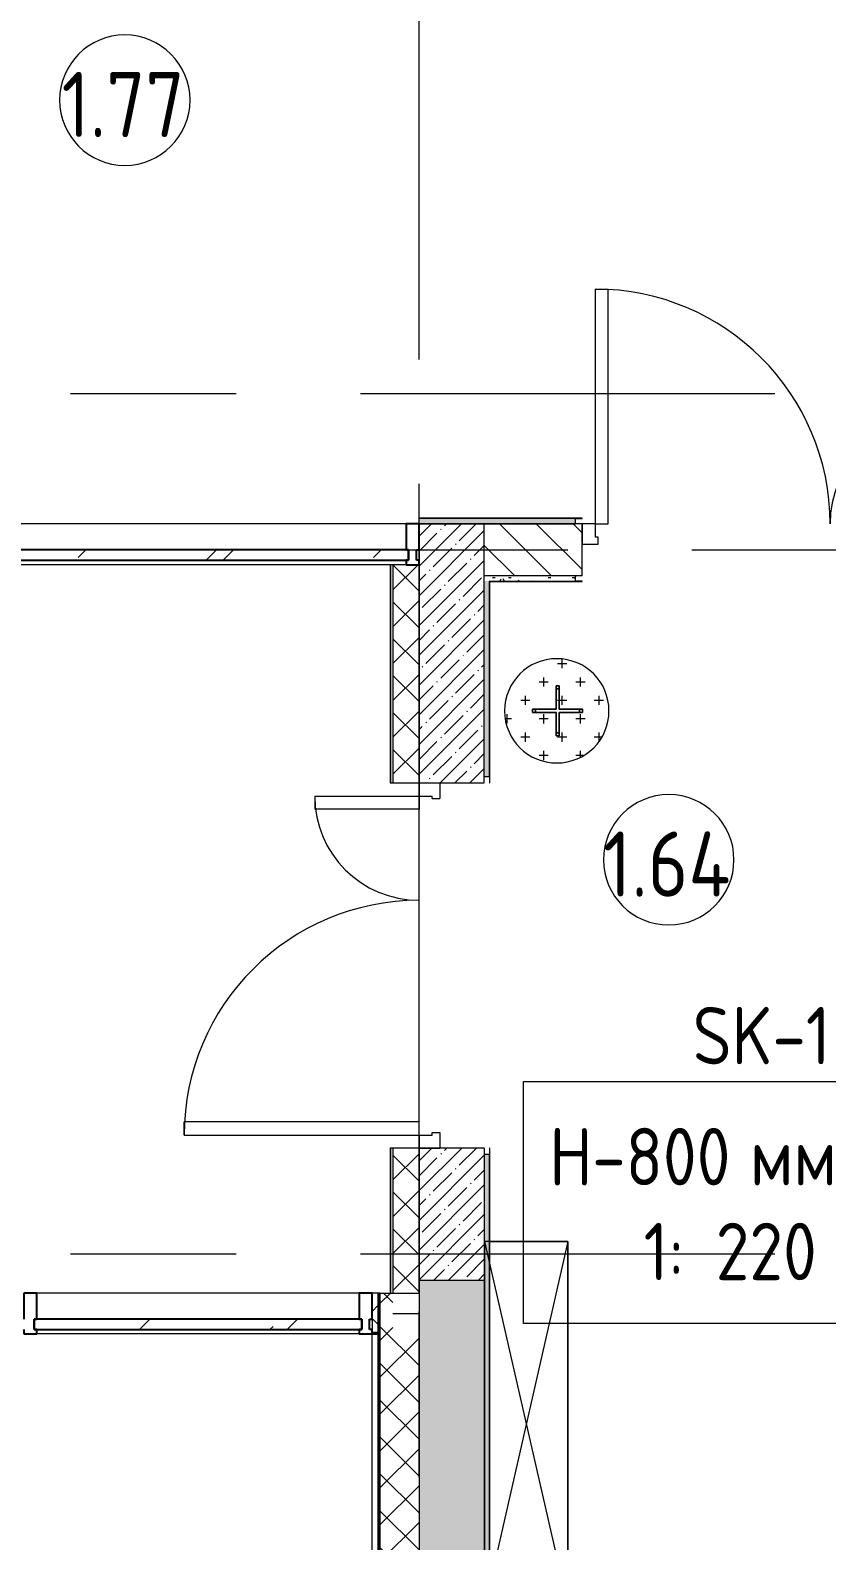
# Model space of a CAD drawing. Header units: millimetres. Extents: x 1322 to 199238, y -8553 to 29000.
# Drawn here: x 12339 to 15391, y 6700 to 12493 of the extents above; entities that cross this region are included whole.
import ezdxf

# ---------------------------------------------------------------- set-up
doc = ezdxf.new("R2010")
doc.units = ezdxf.units.MM
doc.linetypes.add('Осевая', pattern=[3175, 635, -476.25, 1587.5, -476.25])
for name, color, linetype, lineweight in [('A-AREA-IDEN', 7, 'Continuous', 9), ('A-DOOR', 7, 'Continuous', 9), ('A-DOOR-1', 7, 'Continuous', 13), ('A-DOOR-FRAM', 7, 'Continuous', 13), ('A-GLAZ-CURT', 7, 'Continuous', 9), ('A-GLAZ-CURT-1', 7, 'Continuous', 25), ('A-GLAZ-CWMG', 7, 'Continuous', 9), ('A-GLAZ-CWMG-1', 7, 'Continuous', 25), ('A-WALL', 7, 'Continuous', 9), ('E-ELEC-FIXT-IDEN', 7, 'Continuous', 9), ('I-FURN', 7, 'Continuous', 9), ('I-WALL', 7, 'Continuous', 9), ('Оси-2', 7, 'Осевая', 9)]:
    doc.layers.add(name, color=color, linetype=linetype, lineweight=lineweight)
for name, color, linetype, lineweight, true_color in [('A-WALL-1', 7, 'Continuous', 9, 0x3c3c3c), ('A-WALL-FNSH-1', 7, 'Continuous', 9, 0x3c3c3c), ('I-FURN-1', 7, 'Continuous', 9, 0xf0f0f0)]:
    doc.layers.add(name, color=color, linetype=linetype, lineweight=lineweight, true_color=true_color)
doc.styles.add('GOST Common_3', font='GOST_Common.ttf', dxfattribs={"width": 0.9, "height": 220})
doc.styles.add('GOST Common_4', font='GOST_Common.ttf', dxfattribs={"width": 0.9, "height": 250})
pattern_1 = [(45, (-75531.33, 0), (-70.71068, 70.71068), []), (135, (-75531.33, 0), (-70.71068, -70.71068), [])]
pattern_2 = [(45, (-75531.33, 0), (-57.024626, 57.024626), []), (45, (-75474.3, 0), (-57.024626, 57.024626), [100.806, -20.161, 3.353, -16.808])]
pattern_3 = [(0, (-75531.326, 0), (121.92, 30.48), [10.058, -81.382, 10.058, -81.382, -487.68]), (0, (-75531.326, 0), (121.92, 30.48), [-182.88, 10.058, -172.822, 10.058, -81.382, -213.36]), (0, (-75531.326, 0), (121.92, 30.48), [-457.2, 10.058, -50.902, 10.058, -142.342]), (120, (-75485.606, 15.24), (-87.356454, 90.345817), [10.058, -81.382, 10.058, -81.382, -487.68]), (120, (-75485.606, 15.24), (-87.356454, 90.345817), [-182.88, 10.058, -172.822, 10.058, -81.382, -213.36]), (120, (-75485.606, 15.24), (-87.356454, 90.345817), [-457.2, 10.058, -50.902, 10.058, -142.342]), (240, (-75470.366, 76.2), (-34.563546, -120.825817), [10.058, -81.382, 10.058, -81.382, -487.68]), (240, (-75470.366, 76.2), (-34.563546, -120.825817), [-182.88, 10.058, -172.822, 10.058, -81.382, -213.36]), (240, (-75470.366, 76.2), (-34.563546, -120.825817), [-457.2, 10.058, -50.902, 10.058, -142.342])]

# ---------------------------------------------------------------- blocks, each defined once
blk = doc.blocks.new('110_Дверь_СКБ_2Ст - Д-2а_п_ Из коридора на лестницу-32215424-План размещения напольных электротехнических лючков и розеток 1 этажа в осях 23_1-33')
at = {"layer": 'A-DOOR'}
for centre, radius, start, end in [((-637.5, 125), 900, 0, 90), ((662.5, 125), 400, 90, 180)]:
    blk.add_arc(centre, radius, start, end, dxfattribs=at)
at = {"layer": 'A-DOOR-1'}
for p, q in [((-637.5, 1025), (-587.5, 1025)), ((-637.5, 1025), (-637.5, 125)), ((-587.5, 125), (-587.5, 1025)), ((662.5, 525), (612.5, 525)), ((612.5, 125), (612.5, 525)), ((662.5, 525), (662.5, 125)), ((-637.5, 125), (-587.5, 125)), ((662.5, 125), (612.5, 125))]:
    blk.add_line(p, q, dxfattribs=at)
at = {"layer": 'A-DOOR-FRAM'}
for p, q in [((-637.5, 125), (-687.5, 125)), ((-687.5, 125), (-687.5, 45)), ((-637.5, 125), (-637.5, 75)), ((712.5, 125), (662.5, 125)), ((662.5, 125), (662.5, 75)), ((712.5, 125), (712.5, 45)), ((-637.5, 75), (-627.5, 75)), ((-627.5, 75), (-627.5, 45)), ((652.5, 75), (662.5, 75)), ((652.5, 75), (652.5, 45)), ((-627.5, 45), (-687.5, 45)), ((712.5, 45), (652.5, 45))]:
    blk.add_line(p, q, dxfattribs=at)
blk = doc.blocks.new('Прямоугольный импост - Импост структурный с накладкой - 160мм-22875586-План размещения напольных электротехнических лючков и розеток 1 этажа в осях 23_1-33')
at = {"layer": 'A-GLAZ-CWMG-1'}
for p, q in [((-50, 0), (-50, 17)), ((-50, 17), (0, 17)), ((-40, 0), (-50, 0)), ((-40, -40), (-40, 0)), ((0, 0), (-10, 0)), ((-10, 0), (-10, -40)), ((0, 17), (0, 0)), ((-50, -140), (-50, -40)), ((-50, -40), (-40, -40)), ((-10, -40), (0, -40)), ((0, -40), (0, -140)), ((0, -140), (-50, -140))]:
    blk.add_line(p, q, dxfattribs=at)
blk = doc.blocks.new('Прямоугольный импост - Импост структурный с накладкой - 160мм Темный-30756008-План размещения напольных электротехнических лючков и розеток 1 этажа в осях 23_1-33')
at = {"layer": 'A-GLAZ-CWMG-1'}
for p, q in [((-50, 0), (-50, 17)), ((-50, 17), (0, 17)), ((-40, 0), (-50, 0)), ((-40, -40), (-40, 0)), ((0, 0), (-10, 0)), ((-10, 0), (-10, -40)), ((0, 17), (0, 0)), ((-50, -140), (-50, -40)), ((-50, -40), (-40, -40)), ((-10, -40), (0, -40)), ((0, -40), (0, -140)), ((0, -140), (-50, -140))]:
    blk.add_line(p, q, dxfattribs=at)
blk = doc.blocks.new('Системная панель - Стекло - 40мм-24251898-План размещения напольных электротехнических лючков и розеток 1 этажа в осях 23_1-33')
at = {"layer": 'A-GLAZ-CURT'}
h = blk.add_hatch(dxfattribs=at)
h.set_pattern_fill('FP_9', color=256, style=0, pattern_type=2)
h.set_pattern_definition([(45, (-88612.5, -7410), (-282.8427, 282.8427), [200, -600]), (45, (-88812.5, -7510), (-282.8427, 282.8427), [600, -200]), (45, (-88412.5, -7610), (-282.8427, 282.8427), [200, -600])])
h.paths.add_polyline_path([(627.5, 0), (627.5, 40), (-627.5, 40), (-627.5, 0), (23.3, 0)])
at = {"layer": 'A-GLAZ-CURT-1'}
for p, q in [((627.5, 40), (-627.5, 40)), ((-627.5, 40), (-627.5, 0)), ((627.5, 0), (627.5, 40)), ((-627.5, 0), (627.5, 0))]:
    blk.add_line(p, q, dxfattribs=at)
blk = doc.blocks.new('Прямоугольный импост - Импост структурный с накладкой - 160мм-24251895-План размещения напольных электротехнических лючков и розеток 1 этажа в осях 23_1-33')
at = {"layer": 'A-GLAZ-CWMG'}
for p, q in [((89130, 7650), (87895, 7650)), ((89130, 7493), (87895, 7493))]:
    blk.add_line(p, q, dxfattribs=at)
blk = doc.blocks.new('Прямоугольный импост - Импост структурный с накладкой - 160мм-18691755-План размещения напольных электротехнических лючков и розеток 1 этажа в осях 23_1-33')
at = {"layer": 'A-GLAZ-CWMG-1'}
for p, q in [((-25, 0), (-25, 17)), ((-25, 17), (25, 17)), ((25, 0), (15, 0)), ((15, 0), (15, -40)), ((25, 17), (25, 0)), ((-25, -140), (-25, -40)), ((15, -40), (25, -40)), ((25, -40), (25, -140)), ((25, -140), (-25, -140))]:
    blk.add_line(p, q, dxfattribs=at)
blk = doc.blocks.new('Системная панель - Стекло - 40мм-32474674-План размещения напольных электротехнических лючков и розеток 1 этажа в осях 23_1-33')
at = {"layer": 'A-GLAZ-CURT'}
h = blk.add_hatch(dxfattribs=at)
h.set_pattern_fill('FP_10', color=256, style=0, pattern_type=2)
h.set_pattern_definition([(45, (-88535, -10360), (-282.8427, 282.8427), [200, -600]), (45, (-88735, -10460), (-282.8427, 282.8427), [600, -200]), (45, (-88335, -10560), (-282.8427, 282.8427), [200, -600])])
h.paths.add_polyline_path([(885, 0), (885, 40), (-885, 40), (-885, 0), (100.8, 0)])
at = {"layer": 'A-GLAZ-CURT-1'}
for p, q in [((885, 40), (-885, 40)), ((-885, 40), (-885, 0)), ((-885, 0), (885, 0)), ((885, 0), (885, 40))]:
    blk.add_line(p, q, dxfattribs=at)
blk = doc.blocks.new('Прямоугольный импост - Импост структурный с накладкой - 160мм Темный-32475581-План размещения напольных электротехнических лючков и розеток 1 этажа в осях 23_1-33')
at = {"layer": 'A-GLAZ-CWMG'}
for p, q in [((89310, 10600), (87560, 10600)), ((89250, 10443), (87560, 10443))]:
    blk.add_line(p, q, dxfattribs=at)
blk = doc.blocks.new('110_Дверь_СКБ_2Ст - Д-2а_п_ Из коридора на лестницу-32215207-План размещения напольных электротехнических лючков и розеток 1 этажа в осях 23_1-33')
at = {"layer": 'A-DOOR'}
for centre, radius, start, end in [((-637.5, 100), 900, 0, 90), ((662.5, 100), 400, 90, 180)]:
    blk.add_arc(centre, radius, start, end, dxfattribs=at)
at = {"layer": 'A-DOOR-1'}
for p, q in [((-637.5, 1000), (-587.5, 1000)), ((-637.5, 1000), (-637.5, 100)), ((-587.5, 100), (-587.5, 1000)), ((662.5, 500), (612.5, 500)), ((612.5, 100), (612.5, 500)), ((662.5, 500), (662.5, 100)), ((-637.5, 100), (-587.5, 100)), ((662.5, 100), (612.5, 100))]:
    blk.add_line(p, q, dxfattribs=at)
at = {"layer": 'A-DOOR-FRAM'}
for p, q in [((-637.5, 100), (-687.5, 100)), ((-687.5, 100), (-687.5, 20)), ((-637.5, 100), (-637.5, 50)), ((712.5, 100), (662.5, 100)), ((662.5, 100), (662.5, 50)), ((712.5, 100), (712.5, 20)), ((-627.5, 20), (-687.5, 20)), ((-637.5, 50), (-627.5, 50)), ((-627.5, 50), (-627.5, 20)), ((652.5, 50), (662.5, 50)), ((652.5, 50), (652.5, 20)), ((712.5, 20), (652.5, 20))]:
    blk.add_line(p, q, dxfattribs=at)
blk = doc.blocks.new('Шкаф параметрический - 1_28А-V73-План размещения напольных электротехнических лючков и розеток 1 этажа в осях 23_1-33')
at = {"layer": 'I-FURN-1'}
for p, q in [((0, 0), (1400, 320)), ((0, 320), (1400, 0)), ((1400, 320), (0, 320)), ((0, 320), (0, 0)), ((0, 19.3), (0, 320)), ((0, 320), (1400, 320)), ((1400, 0), (1400, 320)), ((1400, 320), (1400, 19.3)), ((0, 0), (1400, 0))]:
    blk.add_line(p, q, dxfattribs=at)
blk = doc.blocks.new('вешалка - 1_15-V89-План размещения напольных электротехнических лючков и розеток 1 этажа в осях 23_1-33')
at = {"layer": 'I-FURN'}
h = blk.add_hatch(dxfattribs=at)
h.set_pattern_fill('FP_34', color=256, style=0, pattern_type=2)
h.set_pattern_definition([(0, (-89887.77, -9882.67), (70.485, 70.485), [35.242, -105.727]), (90, (-89870.146, -9900.29), (-70.485, 70.485), [35.242, -105.727])])
h.paths.add_polyline_path([(-21.9, -198.5), (24.1, -198.5), (70.9, -187), (113.6, -164.6), (149.7, -132.6), (177.1, -92.9), (194.2, -47.9), (200, 0), (194.2, 47.9), (177.1, 92.9), (149.7, 132.6), (113.6, 164.6), (70.9, 187), (24.1, 198.5), (-24.1, 198.5), (-70.9, 187), (-113.6, 164.6), (-149.7, 132.6), (-177.1, 92.9), (-194.2, 47.9), (-200, 0), (-194.2, -47.9), (-177.1, -92.9), (-149.7, -132.6), (-113.6, -164.6), (-70.9, -187), (-24.1, -198.5)])
at = {"layer": 'I-FURN-1'}
for p, q in [((9, 96), (-3, 96)), ((-3, 96), (-3, 84)), ((-3, 84), (-3, 96)), ((-3, 96), (9, 96)), ((9, 96), (-3, 96)), ((-3, 96), (-3, 84)), ((-3, 84), (-3, 96)), ((-3, 96), (9, 96)), ((-3, 84), (9, 84)), ((9, 84), (-3, 84)), ((-3, 84), (-3, 6)), ((-3, 6), (-3, 84)), ((9, 84), (9, 96)), ((9, 96), (9, 84)), ((9, 84), (9, 96)), ((9, 96), (9, 84)), ((9, 6), (9, 84)), ((9, 84), (9, 6)), ((-81, 6), (-93, 6)), ((-93, 6), (-93, -6)), ((-93, -6), (-93, 6)), ((-93, 6), (-81, 6)), ((-81, 6), (-93, 6)), ((-93, 6), (-93, -6)), ((-93, -6), (-93, 6)), ((-93, 6), (-81, 6)), ((-81, -6), (-81, 6)), ((-81, 6), (-81, -6)), ((-3, 6), (-81, 6)), ((-81, 6), (-3, 6)), ((87, 6), (9, 6)), ((9, 6), (87, 6)), ((87, 6), (87, -6)), ((99, 6), (87, 6)), ((87, 6), (99, 6)), ((87, -6), (87, 6)), ((99, 6), (87, 6)), ((87, 6), (99, 6)), ((99, -6), (99, 6)), ((99, 6), (99, -6)), ((99, -6), (99, 6)), ((99, 6), (99, -6)), ((-93, -6), (-81, -6)), ((-81, -6), (-93, -6)), ((-93, -6), (-81, -6)), ((-81, -6), (-93, -6)), ((-81, -6), (-3, -6)), ((-3, -6), (-81, -6)), ((-3, -6), (-3, -84)), ((-3, -84), (-3, -6)), ((9, -84), (9, -6)), ((9, -6), (87, -6)), ((87, -6), (9, -6)), ((9, -6), (9, -84)), ((87, -6), (99, -6)), ((99, -6), (87, -6)), ((87, -6), (99, -6)), ((99, -6), (87, -6)), ((9, -84), (-3, -84)), ((-3, -84), (-3, -96)), ((-3, -96), (-3, -84)), ((-3, -84), (9, -84)), ((-3, -84), (-3, -96)), ((-3, -96), (-3, -84)), ((-3, -96), (9, -96)), ((9, -96), (-3, -96)), ((-3, -96), (9, -96)), ((9, -96), (-3, -96)), ((9, -96), (9, -84)), ((9, -84), (9, -96)), ((9, -96), (9, -84)), ((9, -84), (9, -96))]:
    blk.add_line(p, q, dxfattribs=at)
for start, end in [(360, 180), (0, 180), (180, 360), (180, 0)]:
    blk.add_arc((0, 0), 200, start, end, dxfattribs=at)
blk = doc.blocks.new('Марка_Помещения - Номер-25198446-План размещения напольных электротехнических лючков и розеток 1 этажа в осях 23_1-33')
at = {"layer": 'A-AREA-IDEN'}
for start, end in [(360, 180), (180, 360)]:
    blk.add_arc((0, 0), 2.5, start, end, dxfattribs=at)

msp = doc.modelspace()

# ---------------------------------------------------------------- hatches: boundary and pattern name
at = {"layer": 'A-WALL'}
h = msp.add_hatch(dxfattribs=at)
h.set_pattern_fill('FP_5', color=256, style=0, pattern_type=2)
h.set_pattern_definition(pattern_1)
h.paths.add_polyline_path([(13648.7, 7500), (13670.7, 7500), (13670.7, 7650), (13648.7, 7650), (13648.7, 7526.8)])
h.paths.add_polyline_path([(9359.3, 7500), (9468.7, 7500), (9468.7, 7650), (9359.3, 7650), (9359.3, 7526.8)])
h = msp.add_hatch(dxfattribs=at)
h.set_pattern_fill('FP_5', color=256, style=0, pattern_type=2)
h.set_pattern_definition(pattern_1)
h.paths.add_polyline_path([(13678.7, -100), (13828.7, -100), (13828.7, 7500), (13728.7, 7500), (13728.7, 7650), (13678.7, 7650), (13678.7, 2655)])
at = {"layer": 'I-WALL'}
h = msp.add_hatch(dxfattribs=at)
h.set_pattern_fill('FP_31', color=256, style=0, pattern_type=2)
h.set_pattern_definition(pattern_3)
h.paths.add_polyline_path([(21867.7, 10600), (21866.7, 10620), (17928.7, 10620), (17928.7, 10600), (19654.9, 10600)])
h.paths.add_polyline_path([(16978.7, 10600), (16978.7, 10620), (15878.7, 10620), (15878.7, 10600)])
h.paths.add_polyline_path([(13827.7, 10600), (14428.7, 10600), (14428.7, 10620), (13827.7, 10620)])
h = msp.add_hatch(dxfattribs=at)
h.set_pattern_fill('FP_2', color=256, style=0, pattern_type=2)
h.set_pattern_definition(pattern_2)
h.paths.add_polyline_path([(13828.7, 7700), (14078.7, 7700), (14078.7, 8206.1), (13828.7, 8206.1)])
h.paths.add_polyline_path([(13828.7, 9606.1), (14078.7, 9606.1), (14078.7, 10600), (13828.7, 10600), (13828.7, 9962.7)])
h = msp.add_hatch(dxfattribs=at)
h.set_pattern_fill('FP_4', color=256, style=0, pattern_type=2)
h.set_pattern_definition([(135, (-75531.33, 0), (-70.71068, -70.71068), [])])
h.paths.add_polyline_path([(31598.7, 10400), (31598.7, 10600), (29563.7, 10600), (29563.7, 10400), (30295.4, 10400)])
h.paths.add_polyline_path([(27635.3, 10400), (28113.7, 10400), (28113.7, 10600), (26078.7, 10600), (26078.7, 10400), (26970.3, 10400)])
h.paths.add_polyline_path([(18678.7, 10400), (18678.7, 10600), (17928.7, 10600), (17928.7, 10400)])
h.paths.add_polyline_path([(16978.7, 10400), (16978.7, 10600), (15853.7, 10600), (15853.7, 10400), (16878.7, 10400)])
h.paths.add_polyline_path([(14078.7, 10400), (14453.7, 10400), (14453.7, 10600), (14078.7, 10600)])
h = msp.add_hatch(dxfattribs=at)
h.set_pattern_fill('FP_5', color=256, style=0, pattern_type=2)
h.set_pattern_definition(pattern_1)
h.paths.add_polyline_path([(13828.7, 7650), (13828.7, 8206.1), (13728.7, 8206.1), (13728.7, 7650)])
h.paths.add_polyline_path([(13728.7, 9606.1), (13828.7, 9606.1), (13828.7, 10443), (13728.7, 10443), (13728.7, 9962.7)])
h = msp.add_hatch(dxfattribs=at)
h.set_pattern_fill('FP_31', color=256, style=0, pattern_type=2)
h.set_pattern_definition(pattern_3)
h.paths.add_polyline_path([(16398.7, 10380), (16398.7, 10400), (15878.7, 10400), (15878.7, 10380), (16397.7, 10380)])
h.paths.add_polyline_path([(14078.7, 10380), (14428.7, 10380), (14428.7, 10400), (14078.7, 10400)])
h = msp.add_hatch(dxfattribs=at)
h.set_pattern_fill('FP_31', color=256, style=0, pattern_type=2)
h.set_pattern_definition(pattern_3)
h.paths.add_polyline_path([(14078.7, 150), (14098.7, 150), (14098.7, 8181.1), (14078.7, 8181.1), (14078.7, 2247.5)])
h.paths.add_polyline_path([(14078.7, 9631.1), (14098.7, 9631.1), (14098.7, 10380), (14078.7, 10380), (14078.7, 9962.7)])
h = msp.add_hatch(dxfattribs=at)
h.set_pattern_fill('FP_2', color=256, style=0, pattern_type=2)
h.set_pattern_definition(pattern_2)
h.paths.add_polyline_path([(13828.7, 150), (14078.7, 150), (14078.7, 7700), (13828.7, 7700), (13828.7, 2655)])

# ---------------------------------------------------------------- linework, layer by layer
at = {"layer": 'A-WALL'}
for p, q in [((14428.7, 10620), (13827.7, 10620)), ((13828.7, 10600), (13828.7, 9606.1)), ((13718.7, 10443), (13718.7, 9606.1)), ((13728.7, 10443), (13728.7, 9606.1)), ((13828.7, 9606.1), (13828.7, 10443)), ((14098.7, 10380), (14098.7, 10379)), ((14099.7, 10380), (14428.7, 10380)), ((13718.7, 8206.1), (13718.7, 7650)), ((13728.7, 8206.1), (13728.7, 7650)), ((13828.7, 7650), (13828.7, 8206.1)), ((14098.7, 170), (14098.7, 8181.1)), ((13670.7, 7650), (13670.7, 7492)), ((13675.7, 7650), (13675.7, -253)), ((13678.7, 7650), (13678.7, -250)), ((13678.7, 7650), (13828.7, 7650)), ((13728.7, 7571), (13828.7, 7571)), ((13648.7, 7500), (13670.7, 7500)), ((13648.7, 7497), (13670.7, 7497)), ((13648.7, -280), (13648.7, 7492))]:
    msp.add_line(p, q, dxfattribs=at)
at = {"layer": 'A-WALL-1'}
for p, q in [((13827.7, 10620), (13827.7, 10600)), ((14428.7, 10600), (14428.7, 10620)), ((13827.7, 10600), (14428.7, 10600)), ((14453.7, 10600), (13828.7, 10600)), ((14078.7, 9606.1), (14078.7, 10600)), ((14453.7, 10400), (14453.7, 10600)), ((13828.7, 10443), (13728.7, 10443)), ((14453.7, 10400), (14078.7, 10400)), ((14098.7, 9631.1), (14098.7, 10379)), ((14428.7, 10380), (14428.7, 10400)), ((14078.7, 9631.1), (14098.7, 9631.1)), ((13728.7, 9606.1), (14078.7, 9606.1)), ((14078.7, 8206.1), (13728.7, 8206.1)), ((13828.7, 8206.1), (13828.7, -100)), ((14078.7, 8206.1), (14078.7, 150)), ((14098.7, 8181.1), (14078.7, 8181.1)), ((13670.7, 7650), (13648.7, 7650)), ((13648.7, 7650), (13648.7, 7500)), ((13828.7, 7700), (14078.7, 7700))]:
    msp.add_line(p, q, dxfattribs=at)
at = {"layer": 'A-WALL-FNSH-1'}
for p, q in [((14453.7, 10621), (13827.7, 10621)), ((13827.7, 10621), (13827.7, 10620)), ((14428.7, 10620), (14453.7, 10620)), ((14453.7, 10620), (14453.7, 10621)), ((13728.7, 10443), (13717.7, 10443)), ((13717.7, 10443), (13717.7, 9606.1)), ((14098.7, 10379), (14453.7, 10379)), ((14099.7, 9606.1), (14099.7, 10380)), ((14453.7, 10380), (14428.7, 10380)), ((14453.7, 10379), (14453.7, 10380)), ((14098.7, 9631.1), (14098.7, 9606.1)), ((13717.7, 9606.1), (13728.7, 9606.1)), ((14098.7, 9606.1), (14099.7, 9606.1)), ((13728.7, 8206.1), (13717.7, 8206.1)), ((13717.7, 8206.1), (13717.7, 7650)), ((14098.7, 8206.1), (14098.7, 8181.1)), ((14099.7, 8206.1), (14098.7, 8206.1)), ((14099.7, 171), (14099.7, 8206.1)), ((13678.7, 7650), (13670.7, 7650)), ((13648.7, 7500), (13648.7, 7492)), ((13648.7, 7492), (13670.7, 7492)), ((13670.7, 7492), (13670.7, -258))]:
    msp.add_line(p, q, dxfattribs=at)
at = {"layer": 'E-ELEC-FIXT-IDEN', "flags": 128}
msp.add_lwpolyline([(14228.5, 8460.9), (15512.1, 8460.9), (15512.1, 7532.9), (14228.5, 7532.9)], close=True, dxfattribs=at)
at = {"layer": 'I-WALL'}
msp.add_line((14099.7, 10380), (14098.7, 10380), dxfattribs=at)
at = {"layer": 'Оси-2'}
for p, q in [((13828.7, 593.7), (13828.7, 19415.1)), ((9318.1, 11100), (44787.7, 11100)), ((10588.1, 10500), (44787.7, 10500)), ((9318.1, 7800), (47228.7, 7800))]:
    msp.add_line(p, q, dxfattribs=at)

# ---------------------------------------------------------------- block references
at = {"layer": 'A-AREA-IDEN', "xscale": 99.99999999999993, "yscale": 99.99999999999993, "zscale": 99.99999999999993}
for p in [(12701, 12224.5), (14785.4, 9311.5)]:
    msp.add_blockref('Марка_Помещения - Номер-25198446-План размещения напольных электротехнических лючков и розеток 1 этажа в осях 23_1-33', p, dxfattribs=at)
at = {"layer": 'A-DOOR'}
msp.add_blockref('110_Дверь_СКБ_2Ст - Д-2а_п_ Из коридора на лестницу-32215207-План размещения напольных электротехнических лючков и розеток 1 этажа в осях 23_1-33', (15141.2, 10500), dxfattribs=at)
at = {"layer": 'A-DOOR', "rotation": 90}
msp.add_blockref('110_Дверь_СКБ_2Ст - Д-2а_п_ Из коридора на лестницу-32215424-План размещения напольных электротехнических лючков и розеток 1 этажа в осях 23_1-33', (13953.7, 8893.6), dxfattribs=at)
at = {"layer": 'A-GLAZ-CURT'}
for name, p in [('Системная панель - Стекло - 40мм-32474674-План размещения напольных электротехнических лючков и розеток 1 этажа в осях 23_1-33', (12903.7, 10460)), ('Системная панель - Стекло - 40мм-24251898-План размещения напольных электротехнических лючков и розеток 1 этажа в осях 23_1-33', (12981.2, 7510))]:
    msp.add_blockref(name, p, dxfattribs=at)
at = {"layer": 'A-GLAZ-CWMG'}
for name in ['Прямоугольный импост - Импост структурный с накладкой - 160мм Темный-32475581-План размещения напольных электротехнических лючков и розеток 1 этажа в осях 23_1-33', 'Прямоугольный импост - Импост структурный с накладкой - 160мм-24251895-План размещения напольных электротехнических лючков и розеток 1 этажа в осях 23_1-33']:
    msp.add_blockref(name, (-75531.3, 0), dxfattribs=at)
at = {"layer": 'A-GLAZ-CWMG', "extrusion": (0, 0, -1), "rotation": 180}
for name, p in [('Прямоугольный импост - Импост структурный с накладкой - 160мм Темный-30756008-План размещения напольных электротехнических лючков и розеток 1 этажа в осях 23_1-33', (-13828.7, 10460)), ('Прямоугольный импост - Импост структурный с накладкой - 160мм-18691755-План размещения напольных электротехнических лючков и розеток 1 этажа в осях 23_1-33', (-12338.7, 7510)), ('Прямоугольный импост - Импост структурный с накладкой - 160мм-22875586-План размещения напольных электротехнических лючков и розеток 1 этажа в осях 23_1-33', (-13648.7, 7510))]:
    msp.add_blockref(name, p, dxfattribs=at)
at = {"layer": 'I-FURN-1'}
msp.add_blockref('вешалка - 1_15-V89-План размещения напольных электротехнических лючков и розеток 1 этажа в осях 23_1-33', (14356.4, 9882.7), dxfattribs=at)
at = {"layer": 'I-FURN-1', "rotation": 269.9999999999994}
msp.add_blockref('Шкаф параметрический - 1_28А-V73-План размещения напольных электротехнических лючков и розеток 1 этажа в осях 23_1-33', (14079.3, 7847.5), dxfattribs=at)

# ---------------------------------------------------------------- texts
at = {"layer": 'A-AREA-IDEN', "char_height": 250, "attachment_point": 1, "style": 'GOST Common_4'}
for s, insert, width in [('1.77', (12459.2, 12333), 606.076), ('1.64', (14534.5, 9420.1), 627.721)]:
    msp.add_mtext(s, dxfattribs=dict(at, insert=insert, width=width))
at = {"layer": 'E-ELEC-FIXT-IDEN', "char_height": 220, "attachment_point": 1, "style": 'GOST Common_3'}
for s, insert, width in [('SK-1', (14877.1, 8747.2), 656.582), ('H-800 ', (14328.5, 8283.2), 930.759), ('мм', (15096.5, 8283.2), 375.19), ('   1: 220 V', (14328.5, 7919.4), 1291.519)]:
    msp.add_mtext(s, dxfattribs=dict(at, insert=insert, width=width))

doc.saveas('drawing.dxf')
